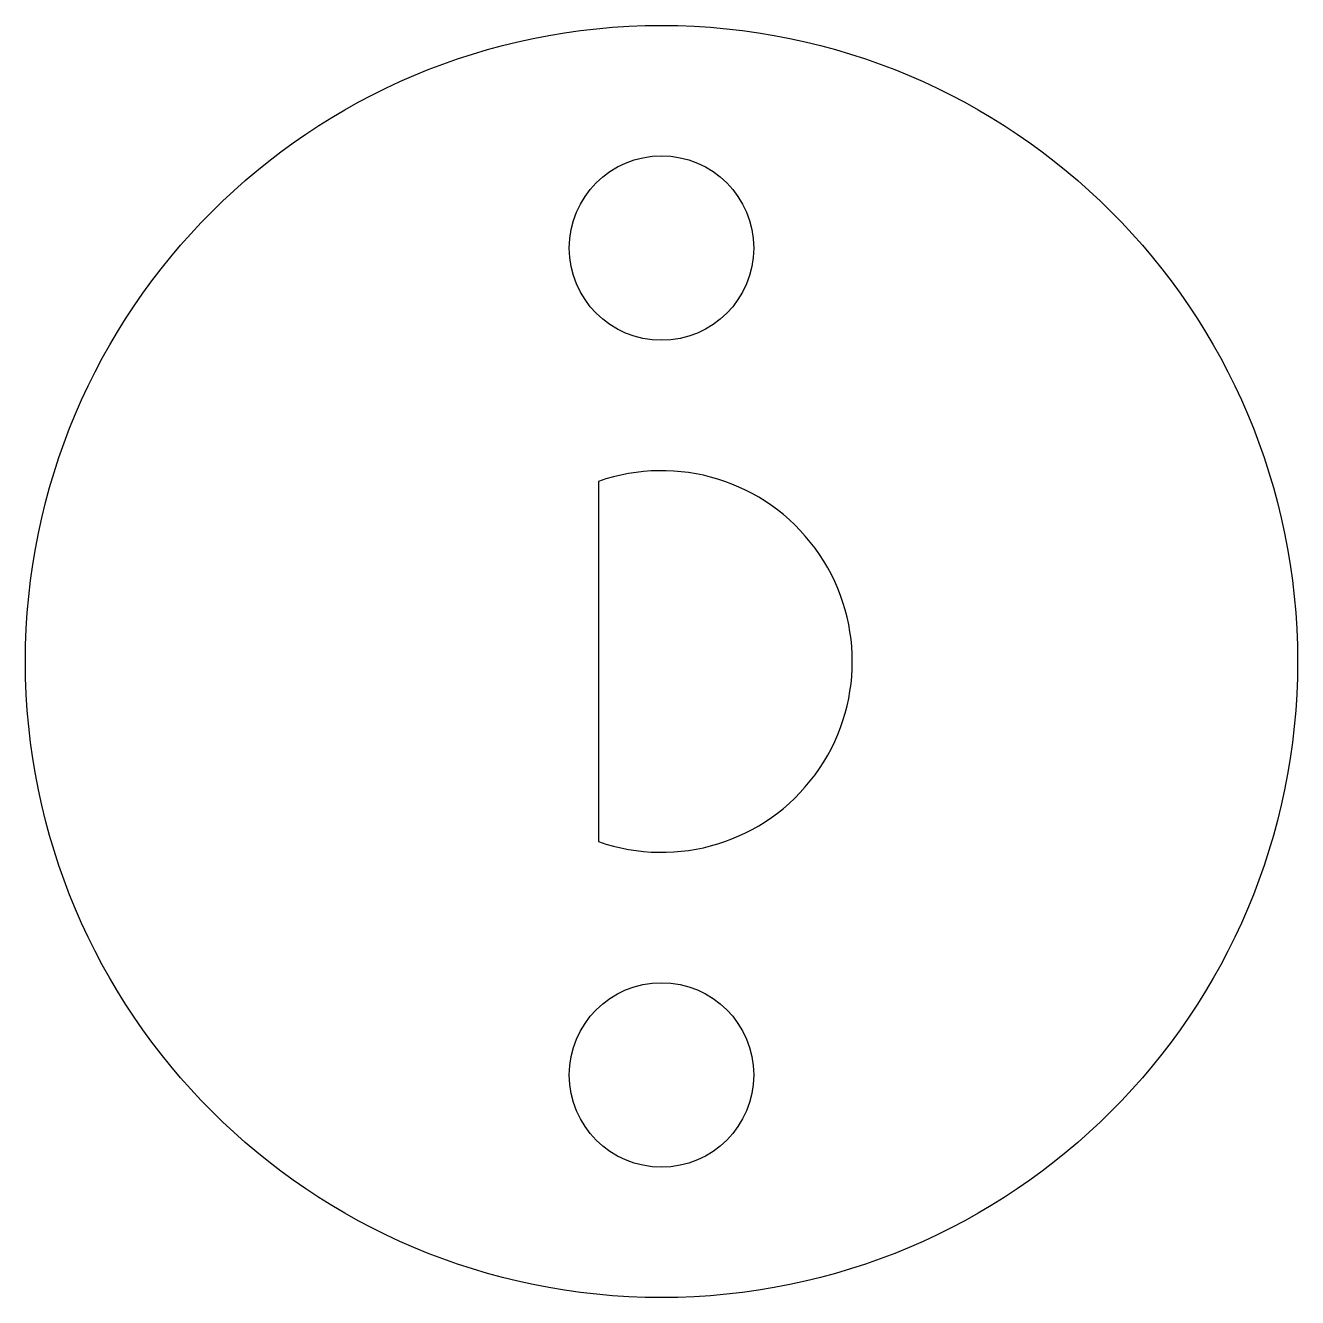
# Model space of a CAD drawing. Extents: x -1 to 1, y -1 to 1.
import ezdxf

# ---------------------------------------------------------------- set-up
doc = ezdxf.new("R2010")
doc.units = 0
doc.layers.get('0').update_dxf_attribs({"linetype": 'CONTINUOUS'})

msp = doc.modelspace()

# ---------------------------------------------------------------- linework, layer by layer
at = {"color": 7, "linetype": 'CONTINUOUS'}
msp.add_line((-0.099, 0.2832), (-0.099, -0.2832), dxfattribs=at)
for centre, radius in [((0, 0), 1), ((0, 0.65), 0.145), ((0, -0.65), 0.145)]:
    msp.add_circle(centre, radius, dxfattribs=at)
msp.add_arc((0, 0), 0.3, 250.7312, 109.2688, dxfattribs=at)

doc.saveas('drawing.dxf')
